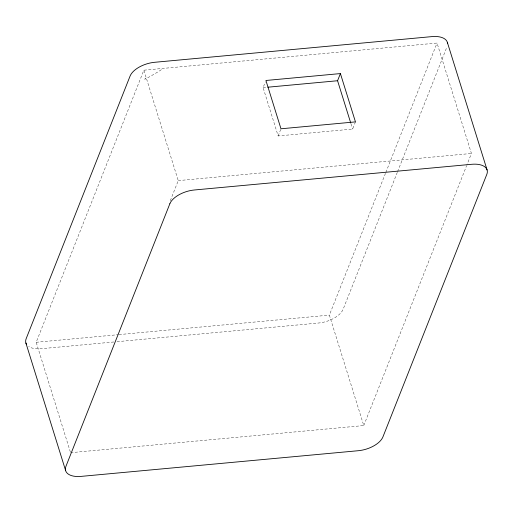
<?xml version="1.0" encoding="UTF-8"?>
<svg xmlns="http://www.w3.org/2000/svg" width="513" height="513" viewBox="0 0 513 513"><rect width="100%" height="100%" fill="white"/><g stroke="black" fill="none" stroke-linecap="round" stroke-linejoin="round"><path stroke-width="0.38" stroke-dasharray="2.56 1.92" d="M70.352 451.947L36.192 342.274L143.858 70.191L437.038 43.041L471.434 153.47L466.727 165.366M170.31 200.692L178.255 180.621L143.858 70.191M355.458 121.889L352.623 129.052L278.142 135.951L263.092 87.64L265.356 81.907M278.142 135.951L280.977 128.789M70.589 452.703L363.768 425.553L329.372 315.123L385.558 173.131M385.853 172.387L437.038 43.041M397.299 172.4L343.146 309.249A21.065 10.818 -17.3 0 1 318.611 323.017L116.99 341.69M397.588 171.656L447.035 46.715M363.768 425.553L466.432 166.109M263.092 87.64L267.055 87.268M178.255 180.621L471.434 153.47M36.192 342.274L118.253 334.675M119.048 334.598L329.372 315.123M113.803 341.985L41.284 348.705A21.065 10.818 -17.3 0 1 28.657 346.506M350.975 123.768L352.623 129.052M161.383 69.621A9.638 0.346 -30 0 1 150.514 76.225A9.638 0.346 -30 0 1 145.82 78.354"/><path stroke-width="0.77" d="M350.738 123.011L337.573 80.74L340.408 73.577L265.926 80.477L280.977 128.789L355.458 121.889L340.408 73.577M267.844 87.197L337.573 80.74M447.33 42.284L487.1 169.97M25.9 343.03L65.67 470.716M447.58 43.688A21.065 10.818 -17.3 0 0 431.946 36.609L154.618 62.297A21.065 10.818 -17.3 0 0 130.084 76.065L26.195 338.599A21.065 10.818 -17.3 0 0 26.49 344.326M169.854 203.751L65.965 466.285A21.065 10.818 -17.3 0 0 81.054 476.391L358.382 450.703A21.065 10.818 -17.3 0 0 382.916 436.935L486.805 174.401A21.065 10.818 -17.3 0 0 471.716 164.295L194.389 189.983A21.065 10.818 -17.3 0 0 169.854 203.751"/></g></svg>
